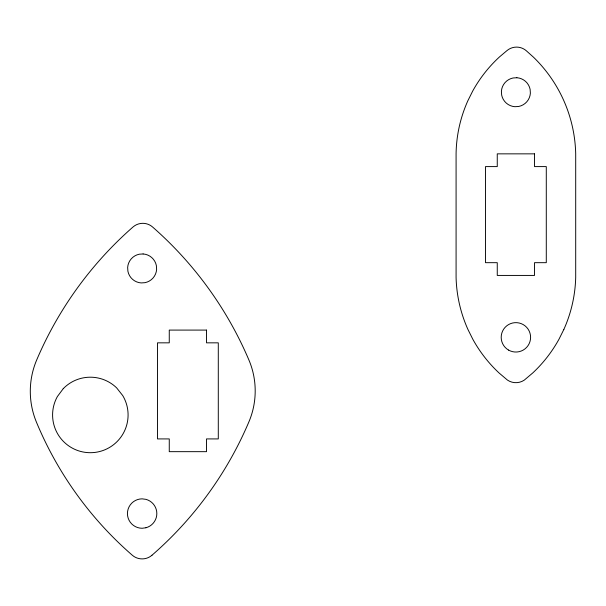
<?xml version="1.0" encoding="UTF-8"?>
<svg xmlns="http://www.w3.org/2000/svg" width="606" height="606" viewBox="0 0 606 606"><rect width="100%" height="100%" fill="white"/><g stroke="black" fill="none" stroke-linecap="round" stroke-linejoin="round"><path stroke-width="0.91" d="M563.822 329.505L559.027 339.133A135.532 135.532 0 0 1 532.719 372.978L524.311 380.098A14.991 14.991 0 0 1 507.472 380.098L499.064 372.978A135.532 135.532 0 0 1 472.756 339.133L467.961 329.505A135.532 135.532 0 0 1 456.083 277.389L456.083 153.848A134.199 134.199 0 0 1 467.824 100.838L472.695 91.059A134.199 134.199 0 0 1 499.602 56.82L506.767 50.775A14.839 14.839 0 0 1 516.539 47.101L518.319 47.207A14.839 14.839 0 0 1 526.319 50.775L533.5 57.206A138.918 138.918 0 0 1 559.414 91.635L559.724 92.218A138.918 138.918 0 0 1 575.7 153.826L575.7 277.389A135.532 135.532 0 0 1 563.822 329.505M63.266 388.643L57.381 396.551A37.746 37.746 0 0 0 90.885 452.697A37.746 37.746 0 0 0 122.753 395.612L116.647 387.878A37.746 37.746 0 0 0 63.266 388.643M151.977 555.225L150.561 556.316A14.991 14.991 0 0 1 143.925 558.793L142.137 558.899A14.991 14.991 0 0 1 133.721 556.316L132.305 555.225A358.138 358.138 0 0 1 36.383 422.018A80.31 80.31 0 0 1 36.724 359.881A368.774 368.774 0 0 1 133.009 226.992A14.839 14.839 0 0 1 142.789 223.319L144.561 223.425A14.839 14.839 0 0 1 152.568 226.992A368.774 368.774 0 0 1 248.861 359.881A79.219 79.219 0 0 1 248.846 422.003A366.562 366.562 0 0 1 151.977 555.225M145.948 527.758L142.137 528.265A14.711 14.711 0 0 1 127.434 513.555A14.711 14.711 0 0 1 142.137 498.852L145.948 499.352A14.711 14.711 0 0 1 145.948 527.758M516.857 77.735L513.077 77.985A14.514 14.514 0 0 0 501.412 91.256L501.654 95.036A14.514 14.514 0 0 0 514.926 106.701L518.706 106.459A14.514 14.514 0 0 0 530.379 93.188L530.129 89.4A14.514 14.514 0 0 0 516.857 77.735M143.107 253.959L139.319 254.202A14.514 14.514 0 0 0 127.654 267.473L127.904 271.261A14.514 14.514 0 0 0 141.175 282.926L144.955 282.676A14.514 14.514 0 0 0 156.621 269.405L156.378 265.625A14.514 14.514 0 0 0 143.107 253.959M534.522 153.848L497.261 153.848L497.261 166.597L485.497 166.597L485.497 262.678L497.261 262.678L497.261 275.427L534.522 275.427L534.522 262.678L546.286 262.678L546.286 166.597L534.522 166.597L534.522 153.848M206.517 330.088L169.263 330.088L169.263 342.837L157.499 342.837L157.499 438.918L169.263 438.918L169.263 451.667L206.517 451.667L206.517 438.918L218.289 438.918L218.289 342.837L206.517 342.837L206.517 330.088M508.54 350.071A14.711 14.711 0 0 0 530.598 337.337A14.711 14.711 0 0 0 508.54 324.604A14.711 14.711 0 0 0 508.54 350.071"/></g></svg>
